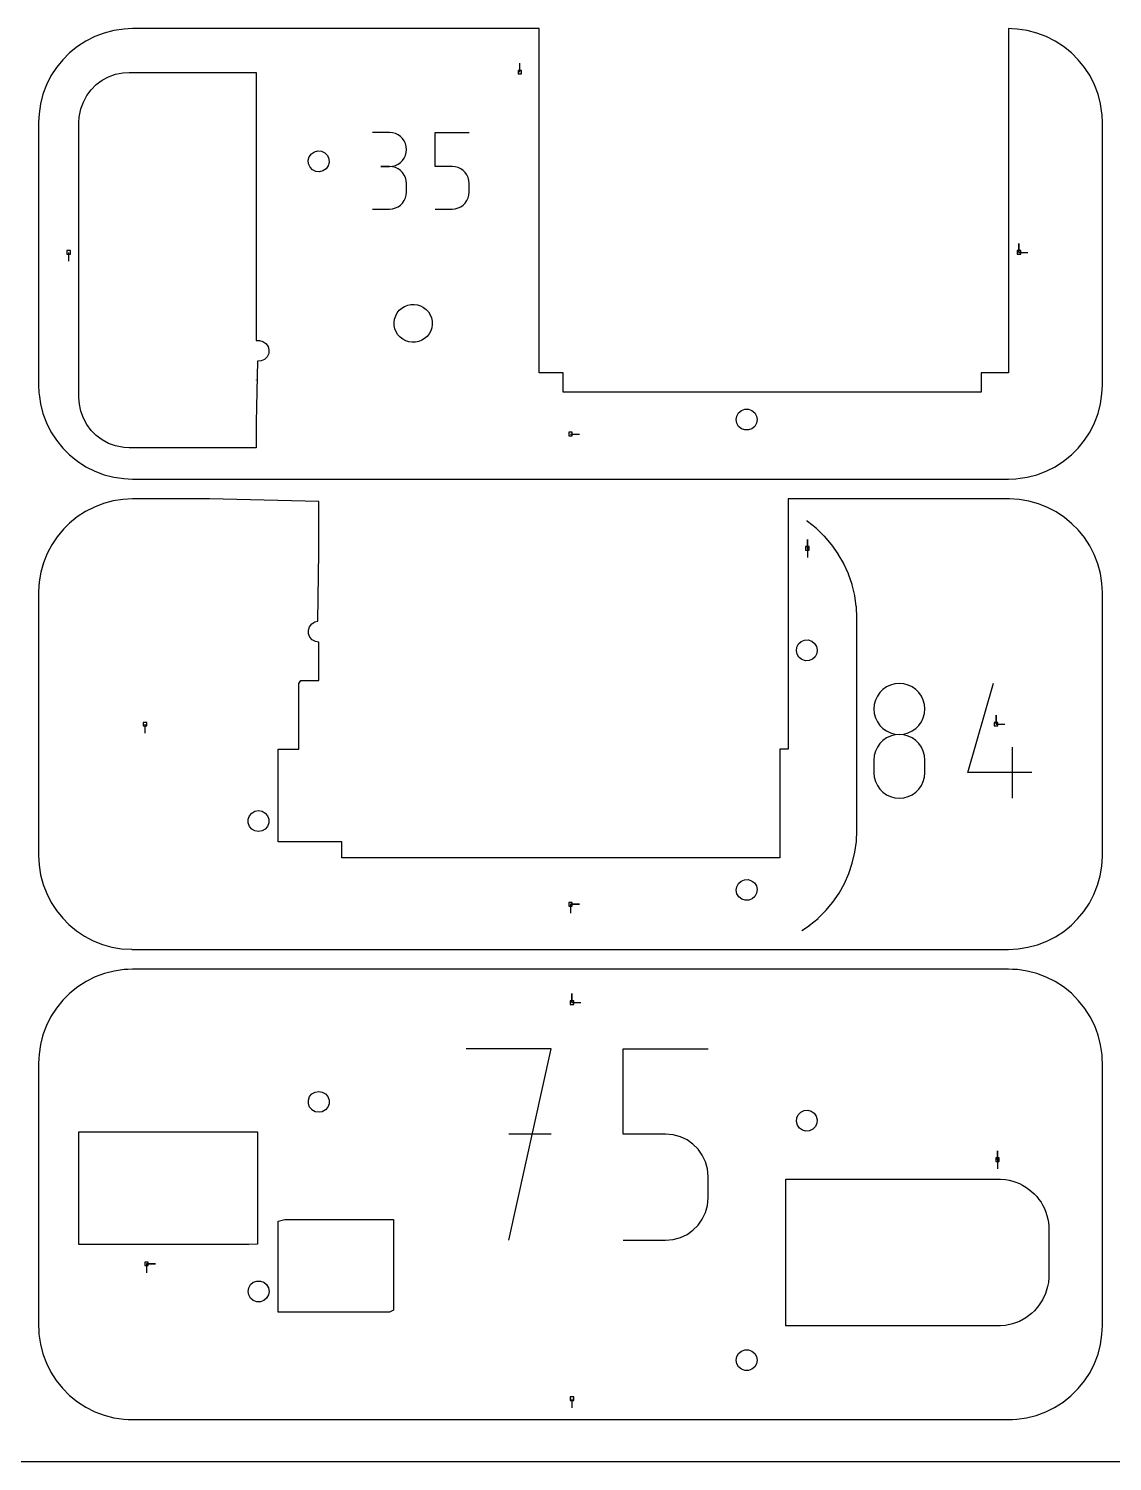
# Model space of a CAD drawing. Extents: x 0 to 570, y 0 to 470.
# Drawn here: x 178.3 to 351.4, y 0 to 229 of the extents above; entities that cross this region are included whole.
import ezdxf

# ---------------------------------------------------------------- set-up
doc = ezdxf.new("R2010")
doc.units = 0

msp = doc.modelspace()

# ---------------------------------------------------------------- linework, layer by layer
at = {"layer": 'annotation', "color": 1}
for p, q in [((256.746881, 222.055632), (256.746881, 223.484381)), ((235.91879, 212.406494), (233.200479, 212.406494)), ((236.407684, 212.362612), (235.91879, 212.406494)), ((236.867717, 212.23615), (236.407684, 212.362612)), ((237.291237, 212.034886), (236.867717, 212.23615)), ((237.670592, 211.766599), (237.291237, 212.034886)), ((237.998131, 211.439065), (237.670592, 211.766599)), ((238.266203, 211.060063), (237.998131, 211.439065)), ((238.467156, 210.63737), (238.266203, 211.060063)), ((243.227559, 206.96949), (243.227559, 212.420696)), ((243.227559, 212.420696), (248.66418, 212.420696)), ((238.266203, 208.31858), (238.467156, 208.742611)), ((238.593339, 210.178764), (238.467156, 210.63737)), ((238.467156, 208.742611), (238.593339, 209.202996)), ((238.6371, 209.692022), (238.593339, 210.178764)), ((238.593339, 209.202996), (238.6371, 209.692022)), ((238.6371, 209.692022), (238.6371, 209.692022)), ((235.91879, 206.969874), (234.557715, 206.969874)), ((234.557715, 206.969874), (235.91879, 206.969874)), ((235.91879, 206.969874), (236.407684, 207.013767)), ((236.407684, 206.925992), (235.91879, 206.969874)), ((235.91879, 206.969874), (235.91879, 206.969874)), ((236.407684, 207.013767), (236.867717, 207.140302)), ((236.867717, 206.79953), (236.407684, 206.925992)), ((236.867717, 207.140302), (237.291237, 207.341766)), ((237.291237, 206.598266), (236.867717, 206.79953)), ((237.291237, 207.341766), (237.670592, 207.610443)), ((237.670592, 206.329978), (237.291237, 206.598266)), ((237.670592, 207.610443), (237.998131, 207.93862)), ((237.998131, 206.002444), (237.670592, 206.329978)), ((237.998131, 207.93862), (238.266203, 208.31858)), ((245.945869, 206.96949), (243.227559, 206.96949)), ((246.433955, 206.92586), (245.945869, 206.96949)), ((246.893558, 206.80003), (246.433955, 206.92586)), ((247.316952, 206.599588), (246.893558, 206.80003)), ((247.696408, 206.332122), (247.316952, 206.599588)), ((248.0242, 206.00522), (247.696408, 206.332122)), ((238.266203, 205.623442), (237.998131, 206.002444)), ((238.467156, 205.200749), (238.266203, 205.623442)), ((238.593339, 204.742143), (238.467156, 205.200749)), ((238.6371, 204.255402), (238.593339, 204.742143)), ((238.6371, 202.894328), (238.6371, 204.255402)), ((238.6371, 204.255402), (238.6371, 204.255402)), ((248.2926, 205.62647), (248.0242, 206.00522)), ((248.493882, 205.203461), (248.2926, 205.62647)), ((248.620317, 204.743781), (248.493882, 205.203461)), ((248.66418, 204.255018), (248.620317, 204.743781)), ((248.66418, 202.900853), (248.66418, 204.255018)), ((248.66418, 204.255018), (248.66418, 204.255018)), ((238.266203, 201.525946), (238.467156, 201.948671)), ((238.467156, 201.948671), (238.593339, 202.407384)), ((238.593339, 202.407384), (238.6371, 202.894328)), ((248.29243, 201.52761), (248.493793, 201.951538)), ((248.493793, 201.951538), (248.620292, 202.411853)), ((248.620292, 202.411853), (248.66418, 202.900853)), ((233.200479, 200.179856), (235.91879, 200.179856)), ((235.91879, 200.179856), (236.407684, 200.223713)), ((235.91879, 200.179856), (235.91879, 200.179856)), ((236.407684, 200.223713), (236.867717, 200.350112)), ((236.867717, 200.350112), (237.291237, 200.551293)), ((237.291237, 200.551293), (237.670592, 200.819499)), ((237.670592, 200.819499), (237.998131, 201.146969)), ((237.998131, 201.146969), (238.266203, 201.525946)), ((243.227559, 200.179472), (245.945869, 200.179472)), ((245.945869, 200.179472), (246.433753, 200.223338)), ((245.945869, 200.179472), (245.945869, 200.179472)), ((246.433753, 200.223338), (246.893249, 200.349804)), ((246.893249, 200.349804), (247.316611, 200.551165)), ((247.316611, 200.551165), (247.696092, 200.819721)), ((247.696092, 200.819721), (248.023947, 201.14777)), ((248.023947, 201.14777), (248.29243, 201.52761)), ((336.509384, 193.255631), (336.509384, 194.684381)), ((336.509384, 193.255631), (336.509384, 194.684381)), ((336.509384, 194.684381), (336.509384, 193.255631)), ((184.630637, 193.255631), (184.630637, 191.826881)), ((336.509384, 193.255631), (337.938134, 193.255631)), ((214.627202, 182.213849), (214.627202, 182.174287)), ((214.627249, 172.860721), (214.62725, 172.821155)), ((264.842506, 164.217505), (266.271256, 164.217505)), ((302.695901, 150.268058), (302.605585, 150.326824)), ((302.705225, 150.261671), (302.695901, 150.268058)), ((302.707738, 150.259807), (302.705225, 150.261671)), ((302.728457, 150.243947), (302.707738, 150.259807)), ((304.104594, 149.150486), (302.728457, 150.243947)), ((304.113138, 149.143096), (304.104594, 149.150486)), ((304.11542, 149.141061), (304.113138, 149.143096)), ((304.134575, 149.123003), (304.11542, 149.141061)), ((305.401153, 147.904328), (304.134575, 149.123003)), ((302.70121, 145.92813), (302.70121, 147.356879)), ((302.70121, 145.92813), (302.70121, 147.356879)), ((302.70121, 147.356879), (302.70121, 145.92813)), ((305.408841, 147.896397), (305.401153, 147.904328)), ((305.411162, 147.89421), (305.408841, 147.896397)), ((305.42845, 147.874321), (305.411162, 147.89421)), ((306.574225, 146.54132), (305.42845, 147.874321)), ((302.70121, 145.92813), (302.70121, 144.49938)), ((306.581142, 146.53308), (306.574225, 146.54132)), ((306.583063, 146.530387), (306.581142, 146.53308)), ((306.59864, 146.508872), (306.583063, 146.530387)), ((307.613391, 145.073702), (306.59864, 146.508872)), ((307.619199, 145.064893), (307.613391, 145.073702)), ((307.620844, 145.062089), (307.619199, 145.064893)), ((307.634398, 145.038863), (307.620844, 145.062089)), ((308.508911, 143.514268), (307.634398, 145.038863)), ((308.513642, 143.505072), (308.508911, 143.514268)), ((308.515214, 143.502052), (308.513642, 143.505072)), ((308.52672, 143.477788), (308.515214, 143.502052)), ((309.252922, 141.877021), (308.52672, 143.477788)), ((309.257044, 141.867703), (309.252922, 141.877021)), ((309.258019, 141.864708), (309.257044, 141.867703)), ((309.267111, 141.838924), (309.258019, 141.864708)), ((309.839085, 140.176779), (309.267111, 141.838924)), ((309.841839, 140.167314), (309.839085, 140.176779)), ((309.842866, 140.164266), (309.841839, 140.167314)), ((309.849657, 140.137823), (309.842866, 140.164266)), ((310.261743, 138.429056), (309.849657, 140.137823)), ((310.263608, 138.419293), (310.261743, 138.429056)), ((310.264209, 138.416371), (310.263608, 138.419293)), ((310.268432, 138.388962), (310.264209, 138.416371)), ((310.517323, 136.649008), (310.268432, 138.388962)), ((310.518276, 136.639287), (310.517323, 136.649008)), ((310.51842, 136.636277), (310.518276, 136.639287)), ((310.520114, 136.608426), (310.51842, 136.636277)), ((310.603266, 134.852642), (310.520114, 136.608426)), ((310.603385, 134.84324), (310.603266, 134.852642)), ((310.603292, 100.84258), (310.60348, 134.811344)), ((310.60343, 134.842632), (310.603385, 134.84324)), ((310.60348, 134.811344), (310.60343, 134.842632)), ((315.3429, 123.78704), (314.773716, 123.384608)), ((315.97799, 124.088935), (315.3429, 123.78704)), ((316.667395, 124.278628), (315.97799, 124.088935)), ((317.399524, 124.344452), (316.667395, 124.278628)), ((318.131653, 124.278628), (317.399524, 124.344452)), ((317.399524, 124.344452), (317.399524, 124.344452)), ((318.821058, 124.088935), (318.131653, 124.278628)), ((319.456148, 123.78704), (318.821058, 124.088935)), ((320.025332, 123.384608), (319.456148, 123.78704)), ((328.362678, 110.087141), (332.434386, 124.366906)), ((313.577506, 121.690764), (313.387852, 121.002856)), ((313.879428, 122.324804), (313.577506, 121.690764)), ((314.282028, 122.893308), (313.879428, 122.324804)), ((314.773716, 123.384608), (314.282028, 122.893308)), ((320.51702, 122.893308), (320.025332, 123.384608)), ((320.91962, 122.324804), (320.51702, 122.893308)), ((321.221543, 121.690764), (320.91962, 122.324804)), ((321.411196, 121.002856), (321.221543, 121.690764)), ((313.387852, 121.002856), (313.322059, 120.272744)), ((313.322059, 120.272744), (313.322059, 120.272744)), ((313.322059, 120.272744), (313.38789, 119.539204)), ((313.38789, 119.539204), (313.577638, 118.848626)), ((321.22141, 118.848626), (321.411158, 119.539204)), ((321.411158, 119.539204), (321.476989, 120.272744)), ((321.476989, 120.272744), (321.411196, 121.002856)), ((321.476989, 120.272744), (321.476989, 120.272744)), ((332.842508, 117.842503), (332.842508, 119.271253)), ((332.842508, 117.842503), (332.842508, 119.271253)), ((332.842508, 119.271253), (332.842508, 117.842503)), ((196.842504, 117.842503), (196.842504, 116.413753)), ((313.577638, 118.848626), (313.879684, 118.21258)), ((313.879684, 118.21258), (314.282407, 117.642639)), ((314.282407, 117.642639), (314.77419, 117.150375)), ((314.77419, 117.150375), (315.343412, 116.747359)), ((319.455636, 116.747359), (320.024858, 117.150375)), ((320.024858, 117.150375), (320.516641, 117.642639)), ((320.516641, 117.642639), (320.919364, 118.21258)), ((320.919364, 118.21258), (321.22141, 118.848626)), ((332.842508, 117.842503), (334.271257, 117.842503)), ((314.282028, 114.7366), (313.879428, 114.166803)), ((314.773716, 115.228768), (314.282028, 114.7366)), ((315.3429, 115.631725), (314.773716, 115.228768)), ((315.97799, 115.933891), (315.3429, 115.631725)), ((315.343412, 116.747359), (315.978455, 116.445164)), ((316.667395, 116.123683), (315.97799, 115.933891)), ((315.978455, 116.445164), (316.667699, 116.25536)), ((317.399524, 116.189521), (316.667395, 116.123683)), ((316.667699, 116.25536), (317.399524, 116.189521)), ((317.399524, 116.189521), (318.13135, 116.25536)), ((318.131653, 116.123721), (317.399524, 116.189521)), ((317.399524, 116.189521), (317.399524, 116.189521)), ((317.399524, 116.189521), (317.399524, 116.189521)), ((318.13135, 116.25536), (318.820593, 116.445164)), ((318.821058, 115.934024), (318.131653, 116.123721)), ((318.820593, 116.445164), (319.455636, 116.747359)), ((319.456148, 115.631981), (318.821058, 115.934024)), ((320.025332, 115.229147), (319.456148, 115.631981)), ((320.51702, 114.737074), (320.025332, 115.229147)), ((320.91962, 114.167314), (320.51702, 114.737074)), ((313.387852, 112.840646), (313.322059, 112.10745)), ((313.577506, 113.530958), (313.387852, 112.840646)), ((313.879428, 114.166803), (313.577506, 113.530958)), ((321.221543, 113.531422), (320.91962, 114.167314)), ((321.411196, 112.840949), (321.221543, 113.531422)), ((321.476989, 112.10745), (321.411196, 112.840949)), ((335.501985, 106.005069), (335.501985, 114.16)), ((313.322059, 112.10745), (313.322059, 110.076202)), ((313.322059, 110.076202), (313.322059, 110.076202)), ((313.322059, 110.076202), (313.38789, 109.343057)), ((321.411158, 109.343057), (321.476989, 110.076202)), ((321.476989, 110.076202), (321.476989, 112.10745)), ((321.476989, 112.10745), (321.476989, 112.10745)), ((338.558069, 110.087141), (328.362678, 110.087141)), ((313.38789, 109.343057), (313.577638, 108.653537)), ((313.577638, 108.653537), (313.879684, 108.019024)), ((313.879684, 108.019024), (314.282407, 107.450899)), ((320.516641, 107.450899), (320.919364, 108.019024)), ((320.919364, 108.019024), (321.22141, 108.653537)), ((321.22141, 108.653537), (321.411158, 109.343057)), ((314.282407, 107.450899), (314.77419, 106.960546)), ((314.77419, 106.960546), (315.343412, 106.559347)), ((315.343412, 106.559347), (315.978455, 106.258683)), ((315.978455, 106.258683), (316.667699, 106.069938)), ((316.667699, 106.069938), (317.399524, 106.004494)), ((317.399524, 106.004494), (318.13135, 106.069938)), ((317.399524, 106.004494), (317.399524, 106.004494)), ((318.13135, 106.069938), (318.820593, 106.258683)), ((318.820593, 106.258683), (319.455636, 106.559347)), ((319.455636, 106.559347), (320.024858, 106.960546)), ((320.024858, 106.960546), (320.516641, 107.450899)), ((310.522553, 99.095072), (310.603358, 100.840524)), ((310.603516, 100.841778), (310.603292, 100.84258)), ((310.603358, 100.840524), (310.603516, 100.841778)), ((310.280594, 97.356504), (310.522027, 99.087235)), ((310.522027, 99.087235), (310.522553, 99.095072)), ((309.879303, 95.647834), (310.279491, 97.348821)), ((310.279491, 97.348821), (310.280594, 97.356504)), ((308.613548, 92.377808), (309.31926, 93.976387)), ((309.31926, 93.976387), (309.321999, 93.98355)), ((309.321999, 93.98355), (309.877267, 95.640493)), ((309.877267, 95.640493), (309.879303, 95.647834)), ((307.759726, 90.844154), (308.610111, 92.370813)), ((308.610111, 92.370813), (308.613548, 92.377808)), ((305.647256, 88.045253), (306.763426, 89.389639)), ((306.763426, 89.389639), (306.768067, 89.39589)), ((306.768067, 89.39589), (307.755614, 90.837646)), ((307.755614, 90.837646), (307.759726, 90.844154)), ((264.842506, 89.042502), (266.271256, 89.042502)), ((264.842506, 89.042502), (266.271256, 89.042502)), ((266.271256, 89.042502), (264.842506, 89.042502)), ((264.842506, 89.042502), (264.842506, 87.613753)), ((304.406286, 86.804014), (305.642011, 88.0395)), ((305.642011, 88.0395), (305.647256, 88.045253)), ((301.830788, 84.842502), (303.05003, 85.677603)), ((303.05003, 85.677603), (303.056196, 85.682387)), ((303.056196, 85.682387), (304.400719, 86.798842)), ((304.400719, 86.798842), (304.406286, 86.804014)), ((265.080631, 73.334377), (265.080631, 74.763127)), ((265.080631, 73.334377), (265.080631, 74.763127)), ((265.080631, 74.763127), (265.080631, 73.334377)), ((265.080631, 73.334377), (266.509381, 73.334377)), ((261.764786, 65.938579), (248.155962, 65.938579)), ((254.961334, 35.335518), (261.764786, 65.938579)), ((273.241893, 52.310563), (273.241893, 65.938579)), ((273.241893, 65.938579), (286.833445, 65.938579)), ((261.764786, 52.310563), (254.961334, 52.310563)), ((280.037669, 52.310563), (273.241893, 52.310563)), ((281.257884, 52.201489), (280.037669, 52.310563)), ((282.406892, 51.886914), (281.257884, 52.201489)), ((283.465375, 51.385808), (282.406892, 51.886914)), ((284.414016, 50.717143), (283.465375, 51.385808)), ((285.233495, 49.899887), (284.414016, 50.717143)), ((285.904496, 48.953013), (285.233495, 49.899887)), ((286.4077, 47.895491), (285.904496, 48.953013)), ((333.080633, 48.206439), (333.080632, 46.777689)), ((333.080633, 48.206439), (333.080633, 49.635189)), ((333.080633, 48.206439), (333.080633, 49.635189)), ((333.080633, 49.635189), (333.080633, 48.206439)), ((286.723789, 46.746291), (286.4077, 47.895491)), ((286.833445, 45.524383), (286.723789, 46.746291)), ((286.833445, 42.13897), (286.833445, 45.524383)), ((286.833445, 45.524383), (286.833445, 45.524383)), ((286.723726, 40.91647), (286.833445, 42.13897)), ((285.90407, 38.705862), (286.407479, 39.765683)), ((286.407479, 39.765683), (286.723726, 40.91647)), ((283.464522, 36.264751), (284.413226, 36.936141)), ((284.413226, 36.936141), (285.232863, 37.756263)), ((285.232863, 37.756263), (285.90407, 38.705862)), ((273.241893, 35.335518), (280.037669, 35.335518)), ((280.037669, 35.335518), (281.257378, 35.445184)), ((280.037669, 35.335518), (280.037669, 35.335518)), ((281.257378, 35.445184), (282.406118, 35.761347)), ((282.406118, 35.761347), (283.464522, 36.264751)), ((197.080629, 31.571876), (198.509379, 31.571876)), ((197.080629, 31.571876), (198.509379, 31.571876)), ((198.509379, 31.571876), (197.080629, 31.571876)), ((197.080629, 31.571876), (197.080629, 30.143126)), ((265.080631, 10.000626), (265.080631, 8.571876))]:
    msp.add_line(p, q, dxfattribs=at)
at = {"layer": 'boundary', "color": 5}
for p, q in [((194.842509, 229.017507), (194.141304, 228.994585)), ((216.839477, 229.017507), (194.842509, 229.017507)), ((259.842507, 229.017507), (216.839477, 229.017507)), ((259.842507, 187.291025), (259.842507, 229.017507)), ((335.383328, 228.992291), (334.842509, 229.017507)), ((334.842509, 229.017507), (334.842509, 215.743988)), ((187.400225, 227.041037), (186.058065, 226.176189)), ((188.826706, 227.758324), (187.400225, 227.041037)), ((190.32134, 228.319923), (188.826706, 227.758324)), ((191.867206, 228.719466), (190.32134, 228.319923)), ((193.518497, 228.958128), (191.867206, 228.719466)), ((194.141304, 228.994585), (193.518497, 228.958128)), ((336.238227, 228.952431), (335.383328, 228.992291)), ((337.817806, 228.719466), (336.238227, 228.952431)), ((339.363678, 228.319923), (337.817806, 228.719466)), ((340.858312, 227.758324), (339.363678, 228.319923)), ((342.284787, 227.041038), (340.858312, 227.758324)), ((343.626954, 226.176189), (342.284787, 227.041038)), ((184.805549, 225.164678), (183.695333, 224.054468)), ((186.058065, 226.176189), (184.805549, 225.164678)), ((344.879469, 225.164677), (343.626954, 226.176189)), ((345.989685, 224.054468), (344.879469, 225.164677)), ((182.683822, 222.801943), (181.818976, 221.459792)), ((183.695333, 224.054468), (182.683822, 222.801943)), ((347.001196, 222.801943), (345.989685, 224.054468)), ((347.866036, 221.459792), (347.001196, 222.801943)), ((181.101687, 220.033311), (180.540094, 218.538674)), ((181.818976, 221.459792), (181.101687, 220.033311)), ((348.583337, 220.033311), (347.866036, 221.459792)), ((349.144924, 218.538674), (348.583337, 220.033311)), ((180.540094, 218.538674), (180.140548, 216.992803)), ((349.54447, 216.992803), (349.144924, 218.538674)), ((179.90758, 215.413227), (179.842504, 214.017506)), ((180.140548, 216.992803), (179.90758, 215.413227)), ((334.842509, 215.743988), (334.842509, 174.017506)), ((349.711946, 215.857249), (349.54447, 216.992803)), ((349.789128, 215.162382), (349.711946, 215.857249)), ((179.842504, 214.017506), (179.842504, 196.846918)), ((349.842508, 214.017506), (349.789128, 215.162382)), ((349.842508, 189.243287), (349.842508, 214.017506)), ((179.842504, 196.846918), (179.842504, 172.017507)), ((349.842508, 172.017506), (349.842508, 189.243287)), ((259.842507, 174.017506), (259.842507, 187.291025)), ((179.842504, 172.017507), (179.895713, 170.876298)), ((262.967205, 174.017505), (259.842507, 174.017506)), ((263.654086, 174.017506), (262.967205, 174.017505)), ((263.654086, 171.48927), (263.654086, 174.017506)), ((331.254345, 174.017506), (330.465584, 174.017505)), ((330.465584, 174.017505), (330.465584, 171.489269)), ((334.842509, 174.017506), (331.254345, 174.017506)), ((349.777432, 170.621784), (349.842508, 172.017506)), ((179.895713, 170.876298), (179.970619, 170.194369)), ((179.970619, 170.194369), (180.140548, 169.042208)), ((263.654086, 170.933505), (263.654086, 171.48927)), ((274.001058, 170.933505), (263.654086, 170.933505)), ((330.465584, 170.933505), (274.001058, 170.933505)), ((330.465584, 171.489269), (330.465584, 170.933505)), ((349.54447, 169.042208), (349.777432, 170.621784)), ((180.140548, 169.042208), (180.540094, 167.496341)), ((180.540094, 167.496341), (181.101687, 166.001698)), ((348.583337, 166.001698), (349.144925, 167.496341)), ((349.144925, 167.496341), (349.54447, 169.042208)), ((181.101687, 166.001698), (181.818976, 164.575222)), ((347.866036, 164.575222), (348.583337, 166.001698)), ((181.818976, 164.575222), (182.683822, 163.233065)), ((182.683822, 163.233065), (183.695333, 161.980547)), ((345.989685, 161.980546), (347.001196, 163.233065)), ((347.001196, 163.233065), (347.866036, 164.575222)), ((183.695333, 161.980547), (184.805549, 160.870331)), ((184.805549, 160.870331), (186.058065, 159.858822)), ((343.626954, 159.858822), (344.879469, 160.870331)), ((344.879469, 160.870331), (345.989685, 161.980546)), ((186.058065, 159.858822), (187.400225, 158.993974)), ((187.400225, 158.993974), (188.826706, 158.276688)), ((188.826706, 158.276688), (190.32134, 157.715091)), ((339.363678, 157.715091), (340.858312, 158.276688)), ((340.858312, 158.276688), (342.284787, 158.993974)), ((342.284787, 158.993974), (343.626954, 159.858822)), ((190.32134, 157.715091), (191.867206, 157.315545)), ((191.867206, 157.315545), (192.29462, 157.252508)), ((192.29462, 157.252508), (193.446779, 157.08258)), ((193.446779, 157.08258), (194.842509, 157.017505)), ((194.842509, 157.017505), (209.151332, 157.017505)), ((209.151332, 157.017505), (234.527788, 157.017505)), ((234.527788, 157.017505), (317.108521, 157.017505)), ((317.108521, 157.017505), (334.842509, 157.017505)), ((334.842509, 157.017505), (335.987382, 157.070885)), ((335.987382, 157.070885), (336.682249, 157.148068)), ((336.682249, 157.148068), (337.817806, 157.315546)), ((337.817806, 157.315546), (339.363678, 157.715091)), ((191.740696, 153.518217), (190.220676, 153.112652)), ((193.294835, 153.762344), (191.740696, 153.518217)), ((194.842509, 153.842504), (193.294835, 153.762344)), ((207.178638, 153.842504), (194.842509, 153.842504)), ((224.605587, 153.411575), (207.178638, 153.842504)), ((322.285686, 153.842504), (299.605585, 153.842505)), ((299.605585, 153.842505), (299.605585, 152.704969)), ((334.971348, 153.836497), (322.285686, 153.842504)), ((336.540346, 153.740406), (334.971348, 153.836497)), ((338.090643, 153.480581), (336.540346, 153.740406)), ((339.605203, 153.059884), (338.090643, 153.480581)), ((187.349297, 151.836783), (186.029531, 150.980513)), ((188.751482, 152.550112), (187.349297, 151.836783)), ((190.220676, 153.112652), (188.751482, 152.550112)), ((224.605588, 145.318279), (224.605587, 153.411575)), ((299.605585, 152.704969), (299.605585, 138.886042)), ((341.067369, 152.482946), (339.605203, 153.059884)), ((342.461079, 151.756108), (341.067369, 152.482946)), ((343.771927, 150.886546), (342.461079, 151.756108)), ((183.825947, 149.010078), (182.823497, 147.802835)), ((184.805549, 149.989675), (183.825947, 149.010078)), ((186.029531, 150.980513), (184.805549, 149.989675)), ((344.981954, 149.887191), (343.771927, 150.886546)), ((345.989685, 148.879466), (344.981954, 149.887191)), ((346.979924, 147.656299), (345.989685, 148.879466)), ((182.823497, 147.802835), (181.949972, 146.493615)), ((347.835946, 146.337177), (346.979924, 147.656299)), ((181.219283, 145.101348), (180.638427, 143.640178)), ((181.949972, 146.493615), (181.219283, 145.101348)), ((224.48739, 134.3056), (224.605588, 145.318279)), ((348.549163, 144.935687), (347.835946, 146.337177)), ((349.111729, 143.467229), (348.549163, 144.935687)), ((180.2138, 142.126179), (179.950072, 140.576004)), ((180.638427, 143.640178), (180.2138, 142.126179)), ((349.51747, 141.947945), (349.111729, 143.467229)), ((179.950072, 140.576004), (179.85016, 139.006706)), ((349.76192, 140.394535), (349.51747, 141.947945)), ((349.841006, 138.874714), (349.76192, 140.394535)), ((179.85016, 139.006706), (179.842504, 97.46015)), ((299.605585, 138.886042), (299.605585, 122.40051)), ((349.836501, 96.713664), (349.842508, 138.357873)), ((349.842508, 138.357873), (349.841006, 138.874714)), ((222.94957, 132.863124), (223.126377, 133.416595)), ((222.972727, 132.282559), (222.94957, 132.863124)), ((223.126377, 133.416595), (223.481817, 133.876217)), ((223.481817, 133.876217), (223.973019, 134.186554)), ((223.973019, 134.186554), (224.48739, 134.3056)), ((223.193055, 131.744928), (222.972727, 132.282559)), ((223.583972, 131.315076), (223.193055, 131.744928)), ((224.098332, 131.044848), (223.583972, 131.315076)), ((224.605588, 130.961007), (224.098332, 131.044848)), ((224.605588, 128.66007), (224.605588, 130.961007)), ((224.605588, 128.024212), (224.605588, 128.66007)), ((224.605588, 124.843277), (224.605588, 128.024212)), ((221.4382, 124.341074), (221.767408, 124.843277)), ((221.4382, 113.842504), (221.4382, 124.341074)), ((221.767408, 124.843277), (224.605588, 124.843277)), ((299.605585, 122.40051), (299.605585, 113.842504)), ((218.131104, 110.550645), (218.131104, 113.842504)), ((218.131104, 113.842504), (221.4382, 113.842504)), ((299.605585, 113.842504), (298.298325, 113.842504)), ((298.298325, 113.842504), (298.298325, 106.271373)), ((218.131104, 108.854403), (218.131104, 110.550645)), ((218.131104, 99.017957), (218.131104, 108.854403)), ((298.298325, 106.271373), (298.298325, 104.53693)), ((298.298325, 104.53693), (298.298325, 96.446159)), ((224.107224, 99.017957), (218.131104, 99.017957)), ((228.298325, 99.017957), (224.107224, 99.017957)), ((228.298325, 97.506298), (228.298325, 99.017957)), ((179.842504, 97.46015), (179.842504, 96.842504)), ((179.842504, 96.842504), (179.922664, 95.294836)), ((228.298325, 96.446159), (228.298325, 97.506298)), ((234.824865, 96.446159), (228.298325, 96.446159)), ((275.969676, 96.446159), (234.824865, 96.446159)), ((285.806643, 96.446159), (275.969676, 96.446159)), ((292.014796, 96.446159), (285.806643, 96.446159)), ((298.298325, 96.446159), (292.014796, 96.446159)), ((349.740415, 95.144662), (349.836501, 96.713664)), ((179.922664, 95.294836), (180.166795, 93.740696)), ((349.480587, 93.594363), (349.740415, 95.144662)), ((180.166795, 93.740696), (180.572357, 92.220669)), ((180.572357, 92.220669), (181.134896, 90.751479)), ((348.482949, 90.617641), (349.059889, 92.079807)), ((349.059889, 92.079807), (349.480587, 93.594363)), ((181.134896, 90.751479), (181.848226, 89.349292)), ((181.848226, 89.349292), (182.704495, 88.029529)), ((347.756112, 89.223934), (348.482949, 90.617641)), ((182.704495, 88.029529), (183.695333, 86.805544)), ((345.8872, 86.70306), (346.88655, 87.913089)), ((346.88655, 87.913089), (347.756112, 89.223934)), ((183.695333, 86.805544), (184.674936, 85.825942)), ((184.674936, 85.825942), (185.882176, 84.823492)), ((185.882176, 84.823492), (187.191396, 83.949968)), ((343.656306, 84.705084), (344.879469, 85.695328)), ((344.879469, 85.695328), (345.8872, 86.70306)), ((187.191396, 83.949968), (188.583661, 83.219281)), ((188.583661, 83.219281), (190.044837, 82.638422)), ((190.044837, 82.638422), (191.55883, 82.213795)), ((337.947943, 82.167543), (339.467233, 82.573278)), ((339.467233, 82.573278), (340.93569, 83.135848)), ((340.93569, 83.135848), (342.337183, 83.849061)), ((342.337183, 83.849061), (343.656306, 84.705084)), ((191.55883, 82.213795), (193.109003, 81.95007)), ((193.109003, 81.95007), (194.678306, 81.850158)), ((194.678306, 81.850158), (194.787775, 81.845054)), ((194.787775, 81.845054), (229.327802, 81.842503)), ((229.327802, 81.842503), (290.486887, 81.842502)), ((290.486887, 81.842502), (292.102322, 81.842502)), ((292.102322, 81.842502), (334.842509, 81.842502)), ((334.842509, 81.842502), (336.394534, 81.923096)), ((336.394534, 81.923096), (337.947943, 82.167543)), ((190.370839, 77.98297), (188.875431, 77.426849)), ((191.916878, 78.37708), (190.370839, 77.98297)), ((193.49604, 78.604723), (191.916878, 78.37708)), ((194.076791, 78.642471), (193.49604, 78.604723)), ((194.842509, 78.667502), (194.076791, 78.642471)), ((203.284968, 78.667502), (194.842509, 78.667502)), ((262.078049, 78.667502), (203.284968, 78.667502)), ((283.352206, 78.667502), (262.078049, 78.667502)), ((306.200774, 78.667502), (283.352206, 78.667502)), ((334.842509, 78.667502), (306.200774, 78.667502)), ((335.499956, 78.636848), (334.842509, 78.667502)), ((336.248199, 78.601436), (335.499956, 78.636848)), ((337.826108, 78.367739), (336.248199, 78.601436)), ((339.370285, 77.967801), (337.826108, 78.367739)), ((340.863248, 77.406139), (339.370285, 77.967801)), ((186.103398, 75.855539), (184.848614, 74.849546)), ((187.447562, 76.715021), (186.103398, 75.855539)), ((188.875431, 77.426849), (187.447562, 76.715021)), ((342.28813, 76.689113), (340.863248, 77.406139)), ((343.628826, 75.824828), (342.28813, 76.689113)), ((344.879469, 74.814673), (343.628826, 75.824828)), ((183.695333, 73.704463), (182.684649, 72.45308)), ((184.848614, 74.849546), (183.695333, 73.704463)), ((346.046902, 73.633805), (344.879469, 74.814673)), ((347.049358, 72.37756), (346.046902, 73.633805)), ((181.820146, 71.111825), (181.103016, 69.686315)), ((182.684649, 72.45308), (181.820146, 71.111825)), ((347.905393, 71.03212), (347.049358, 72.37756)), ((348.613739, 69.603361), (347.905393, 71.03212)), ((181.103016, 69.686315), (180.541384, 68.192696)), ((349.166339, 68.107454), (348.613739, 69.603361)), ((180.141598, 66.647859), (179.908183, 65.069301)), ((180.541384, 68.192696), (180.141598, 66.647859)), ((349.556971, 66.561301), (349.166339, 68.107454)), ((349.7812, 64.982399), (349.556971, 66.561301)), ((179.873894, 64.340732), (179.842504, 63.667502)), ((179.908183, 65.069301), (179.873894, 64.340732)), ((349.811854, 64.32495), (349.7812, 64.982399)), ((349.842508, 63.667502), (349.811854, 64.32495)), ((179.842504, 63.667502), (179.842504, 26.732207)), ((349.842508, 58.721518), (349.842508, 63.667502)), ((349.842508, 21.667502), (349.842508, 58.721518)), ((179.842504, 26.732207), (179.842504, 21.667502)), ((179.842504, 21.667502), (179.873894, 20.994271)), ((179.873894, 20.994271), (179.905283, 20.32104)), ((349.776442, 20.261807), (349.811854, 21.010053)), ((349.811854, 21.010053), (349.842508, 21.667502)), ((179.905283, 20.32104), (180.132929, 18.741875)), ((180.132929, 18.741875), (180.527042, 17.195835)), ((349.142807, 17.139729), (349.542747, 18.683901)), ((349.542747, 18.683901), (349.776442, 20.261807)), ((180.527042, 17.195835), (181.083157, 15.700418)), ((348.581157, 15.646757), (349.142807, 17.139729)), ((181.083157, 15.700418), (181.794989, 14.272555)), ((181.794989, 14.272555), (182.654468, 12.928394)), ((346.999839, 12.881188), (347.864116, 14.221875)), ((347.864116, 14.221875), (348.581157, 15.646757)), ((182.654468, 12.928394), (183.66046, 11.673607)), ((183.66046, 11.673607), (184.805549, 10.520326)), ((344.808811, 10.463109), (345.989685, 11.630542)), ((345.989685, 11.630542), (346.999839, 12.881188)), ((184.805549, 10.520326), (186.056923, 9.509645)), ((186.056923, 9.509645), (187.398188, 8.645139)), ((342.20712, 8.604612), (343.552574, 9.460656)), ((343.552574, 9.460656), (344.808811, 10.463109)), ((187.398188, 8.645139), (188.823697, 7.928011)), ((188.823697, 7.928011), (190.317313, 7.366377)), ((190.317313, 7.366377), (191.862146, 6.966591)), ((191.862146, 6.966591), (193.440701, 6.73318)), ((336.157404, 6.728808), (337.736308, 6.953041)), ((337.736308, 6.953041), (339.282462, 7.343672)), ((339.282462, 7.343672), (340.778367, 7.89628)), ((340.778367, 7.89628), (342.20712, 8.604612)), ((193.440701, 6.73318), (194.169275, 6.69889)), ((194.169275, 6.69889), (194.393686, 6.688426)), ((194.393686, 6.688426), (225.62192, 6.6675)), ((225.62192, 6.6675), (280.208685, 6.6675)), ((280.208685, 6.6675), (296.695298, 6.6675)), ((296.695298, 6.6675), (334.842509, 6.6675)), ((334.842509, 6.6675), (335.499956, 6.698154)), ((335.499956, 6.698154), (336.157404, 6.728808))]:
    msp.add_line(p, q, dxfattribs=at)
at = {"layer": 'frame', "color": 5}
msp.add_line((0, 0), (570, 0), dxfattribs=at)
at = {"layer": 'hole', "color": 5}
for p, q in [((257.032631, 222.341382), (256.461131, 222.341382)), ((256.461131, 222.341382), (256.461131, 221.769882)), ((257.032631, 221.769882), (257.032631, 222.341382)), ((188.242821, 219.246346), (189.068667, 220.072192)), ((189.068667, 220.072192), (190.005959, 220.768997)), ((190.005959, 220.768997), (191.034717, 221.321904)), ((191.034717, 221.321904), (192.133015, 221.719127)), ((192.133015, 221.719127), (193.277446, 221.952204)), ((193.277446, 221.952204), (194.297502, 222.017507)), ((194.297502, 222.017507), (208.612504, 222.017507)), ((208.612504, 222.017507), (214.627169, 222.017507)), ((214.627169, 222.017507), (214.627169, 191.835577)), ((256.461131, 221.769882), (257.032631, 221.769882)), ((186.993109, 217.280296), (187.546013, 218.309055)), ((187.546013, 218.309055), (188.242821, 219.246346)), ((186.35038, 214.843516), (186.595883, 216.181998)), ((186.595883, 216.181998), (186.993109, 217.280296)), ((186.297512, 214.017506), (186.35038, 214.843516)), ((186.297512, 209.563798), (186.297512, 214.017506)), ((186.297512, 202.275913), (186.297512, 209.563798)), ((222.94487, 207.984409), (223.103588, 208.542728)), ((223.103588, 208.542728), (223.443688, 209.013091)), ((223.443688, 209.013091), (223.924149, 209.338768)), ((223.924149, 209.338768), (224.487025, 209.480476)), ((224.487025, 209.480476), (225.064422, 209.421123)), ((225.064422, 209.421123), (225.586698, 209.167867)), ((225.586698, 209.167867), (225.990857, 208.751257)), ((225.990857, 208.751257), (226.228156, 208.22154)), ((222.986683, 207.405477), (222.94487, 207.984409)), ((223.223983, 206.87576), (222.986683, 207.405477)), ((223.628142, 206.45915), (223.223983, 206.87576)), ((224.150417, 206.205894), (223.628142, 206.45915)), ((224.727814, 206.146542), (224.150417, 206.205894)), ((225.29069, 206.288249), (224.727814, 206.146542)), ((225.771153, 206.613925), (225.29069, 206.288249)), ((226.111253, 207.084289), (225.771153, 206.613925)), ((226.269968, 207.642608), (226.111253, 207.084289)), ((226.228156, 208.22154), (226.269968, 207.642608)), ((186.297512, 176.090743), (186.297512, 202.275913)), ((184.916387, 193.541381), (184.344887, 193.541381)), ((184.344887, 193.541381), (184.344887, 192.969881)), ((184.344887, 192.969881), (184.916387, 192.969881)), ((184.916387, 192.969881), (184.916387, 193.541381)), ((336.795134, 193.541381), (336.223634, 193.541381)), ((336.223634, 193.541381), (336.223634, 192.969881)), ((336.223634, 192.969881), (336.795134, 192.969881)), ((336.795134, 192.969881), (336.795134, 193.541381)), ((214.627169, 191.835577), (214.627169, 179.15418)), ((236.907456, 183.107109), (237.157532, 183.574289)), ((237.157532, 183.574289), (237.484932, 183.990946)), ((237.484932, 183.990946), (237.87971, 184.344421)), ((237.87971, 184.344421), (238.329869, 184.623973)), ((238.329869, 184.623973), (238.821737, 184.821108)), ((238.821737, 184.821108), (239.340361, 184.929838)), ((239.340361, 184.929838), (239.869988, 184.946857)), ((239.869988, 184.946857), (240.394525, 184.871648)), ((240.394525, 184.871648), (240.898032, 184.706498)), ((240.898032, 184.706498), (241.365213, 184.456423)), ((241.365213, 184.456423), (241.78187, 184.129023)), ((241.78187, 184.129023), (242.135344, 183.734245)), ((242.135344, 183.734245), (242.414896, 183.284084)), ((242.414896, 183.284084), (242.612032, 182.792218)), ((236.667097, 182.079066), (236.742306, 182.603601)), ((236.684117, 181.549438), (236.667097, 182.079066)), ((236.792845, 181.030813), (236.684117, 181.549438)), ((236.742306, 182.603601), (236.907456, 183.107109)), ((236.989982, 180.538947), (236.792845, 181.030813)), ((242.662571, 181.21943), (242.497422, 180.715923)), ((242.612032, 182.792218), (242.72076, 182.273593)), ((242.73778, 181.743966), (242.662571, 181.21943)), ((242.72076, 182.273593), (242.73778, 181.743966)), ((214.627169, 179.15418), (215.140348, 179.18229)), ((215.140348, 179.18229), (215.700974, 179.032182)), ((215.700974, 179.032182), (216.176446, 178.699383)), ((216.176446, 178.699383), (216.509422, 178.224029)), ((237.269534, 180.088786), (236.989982, 180.538947)), ((237.623009, 179.694008), (237.269534, 180.088786)), ((238.039665, 179.366607), (237.623009, 179.694008)), ((238.506846, 179.116533), (238.039665, 179.366607)), ((239.010354, 178.951384), (238.506846, 179.116533)), ((239.534888, 178.876175), (239.010354, 178.951384)), ((240.064516, 178.893194), (239.534888, 178.876175)), ((240.583142, 179.001923), (240.064516, 178.893194)), ((241.075008, 179.199058), (240.583142, 179.001923)), ((241.525169, 179.47861), (241.075008, 179.199058)), ((241.919947, 179.832085), (241.525169, 179.47861)), ((242.247346, 180.248742), (241.919947, 179.832085)), ((242.497422, 180.715923), (242.247346, 180.248742)), ((216.364081, 176.559244), (215.953772, 176.148783)), ((216.609261, 177.085287), (216.364081, 176.559244)), ((216.509422, 178.224029), (216.659737, 177.66346)), ((216.659737, 177.66346), (216.609261, 177.085287)), ((186.297512, 170.017504), (186.297512, 176.090743)), ((214.849666, 175.852721), (214.627169, 166.119062)), ((215.427824, 175.903412), (214.849666, 175.852721)), ((215.953772, 176.148783), (215.427824, 175.903412)), ((186.3628, 168.997446), (186.297512, 170.017504)), ((186.540162, 168.126603), (186.3628, 168.997446)), ((186.595883, 167.853015), (186.540162, 168.126603)), ((186.993109, 166.754713), (186.595883, 167.853015)), ((291.418673, 167.091245), (291.70997, 167.595783)), ((291.70997, 167.595783), (292.156258, 167.970264)), ((292.156258, 167.970264), (292.703714, 168.169522)), ((292.703714, 168.169522), (293.286306, 168.169522)), ((293.286306, 168.169522), (293.83376, 167.970264)), ((293.83376, 167.970264), (294.280047, 167.595783)), ((294.280047, 167.595783), (294.571345, 167.091245)), ((187.546013, 165.725957), (186.993109, 166.754713)), ((188.242821, 164.788666), (187.546013, 165.725957)), ((214.627169, 166.119062), (214.627169, 162.017505)), ((291.317507, 166.517506), (291.418673, 167.091245)), ((291.418673, 165.943764), (291.317507, 166.517506)), ((291.70997, 165.439229), (291.418673, 165.943764)), ((292.156258, 165.064749), (291.70997, 165.439229)), ((292.703714, 164.86549), (292.156258, 165.064749)), ((293.83376, 165.064748), (293.286306, 164.86549)), ((294.280047, 165.439229), (293.83376, 165.064748)), ((294.571345, 165.943765), (294.280047, 165.439229)), ((294.571345, 167.091245), (294.67251, 166.517506)), ((294.67251, 166.517506), (294.571345, 165.943765)), ((189.068667, 163.962817), (188.242821, 164.788666)), ((190.005958, 163.266015), (189.068667, 163.962817)), ((191.034717, 162.713111), (190.005958, 163.266015)), ((192.133015, 162.315882), (191.034717, 162.713111)), ((265.128256, 164.503255), (264.556756, 164.503255)), ((264.556756, 164.503255), (264.556756, 163.931755)), ((264.556756, 163.931755), (265.128256, 163.931755)), ((265.128256, 163.931755), (265.128256, 164.503255)), ((293.286306, 164.86549), (292.703714, 164.86549)), ((193.471496, 162.070383), (192.133015, 162.315882)), ((194.297502, 162.017505), (193.471496, 162.070383)), ((208.612504, 162.017505), (194.297502, 162.017505)), ((214.627169, 162.017505), (208.612504, 162.017505)), ((302.98696, 146.21388), (302.41546, 146.21388)), ((302.41546, 146.21388), (302.41546, 145.64238)), ((302.41546, 145.64238), (302.98696, 145.64238)), ((302.98696, 145.64238), (302.98696, 146.21388)), ((301.015763, 130.15507), (301.28843, 130.668295)), ((301.28843, 130.668295), (301.720181, 131.057313)), ((301.720181, 131.057313), (302.258949, 131.275201)), ((302.258949, 131.275201), (302.83975, 131.29568)), ((302.83975, 131.29568), (303.392524, 131.116281)), ((303.392524, 131.116281), (303.850601, 130.758638)), ((303.850601, 130.758638), (304.15874, 130.265892)), ((300.935077, 129.57954), (301.015763, 130.15507)), ((301.0561, 129.011121), (300.935077, 129.57954)), ((301.32238, 128.560229), (301.0561, 129.011121)), ((301.364237, 128.518373), (301.32238, 128.560229)), ((301.822316, 128.160732), (301.364237, 128.518373)), ((303.926411, 128.608717), (303.494657, 128.219699)), ((304.199075, 129.121943), (303.926411, 128.608717)), ((304.15874, 130.265892), (304.279762, 129.697475)), ((304.279762, 129.697475), (304.199075, 129.121943)), ((302.375093, 127.981332), (301.822316, 128.160732)), ((302.955893, 128.001811), (302.375093, 127.981332)), ((303.494657, 128.219699), (302.955893, 128.001811)), ((197.128254, 118.128253), (196.556754, 118.128253)), ((196.556754, 118.128253), (196.556754, 117.556753)), ((196.556754, 117.556753), (197.128254, 117.556753)), ((197.128254, 117.556753), (197.128254, 118.128253)), ((333.128258, 118.128253), (332.556758, 118.128253)), ((332.556758, 118.128253), (332.556758, 117.556753)), ((332.556758, 117.556753), (333.128258, 117.556753)), ((333.128258, 117.556753), (333.128258, 118.128253)), ((213.342991, 102.633798), (213.542246, 103.181253)), ((213.542246, 103.181253), (213.916726, 103.627545)), ((213.916726, 103.627545), (214.421268, 103.918838)), ((214.421268, 103.918838), (214.995007, 104.020003)), ((214.995007, 104.020003), (215.568748, 103.918838)), ((215.568748, 103.918838), (216.073281, 103.627545)), ((216.073281, 103.627545), (216.447761, 103.181253)), ((216.447761, 103.181253), (216.647019, 102.633798)), ((213.342991, 102.051209), (213.342991, 102.633798)), ((213.542246, 101.503754), (213.342991, 102.051209)), ((213.916726, 101.057463), (213.542246, 101.503754)), ((214.421268, 100.76617), (213.916726, 101.057463)), ((216.073281, 101.057463), (215.568748, 100.76617)), ((216.447761, 101.503754), (216.073281, 101.057463)), ((216.647019, 102.051208), (216.447761, 101.503754)), ((216.647019, 102.633798), (216.647019, 102.051208)), ((214.995007, 100.665003), (214.421268, 100.76617)), ((215.568748, 100.76617), (214.995007, 100.665003)), ((291.32305, 91.279139), (291.402209, 91.854803)), ((291.402209, 91.854803), (291.673486, 92.368676)), ((291.673486, 92.368676), (292.104154, 92.758778)), ((292.104154, 92.758778), (292.642274, 92.978057)), ((292.642274, 92.978057), (293.222941, 93.000063)), ((293.222941, 93.000063), (293.776112, 92.822143)), ((293.776112, 92.822143), (294.23507, 92.465758)), ((294.23507, 92.465758), (294.544462, 91.97389)), ((294.544462, 91.97389), (294.666966, 91.405869)), ((265.128256, 89.328252), (264.556756, 89.328252)), ((264.556756, 89.328252), (264.556756, 88.756752)), ((265.128256, 88.756752), (265.128256, 89.328252)), ((291.445555, 90.711115), (291.32305, 91.279139)), ((291.754947, 90.21925), (291.445555, 90.711115)), ((292.213906, 89.862864), (291.754947, 90.21925)), ((292.767079, 89.684944), (292.213906, 89.862864)), ((293.347746, 89.706951), (292.767079, 89.684944)), ((293.885863, 89.926229), (293.347746, 89.706951)), ((294.31653, 90.316331), (293.885863, 89.926229)), ((294.587807, 90.830203), (294.31653, 90.316331)), ((294.666966, 91.405869), (294.587807, 90.830203)), ((264.556756, 88.756752), (265.128256, 88.756752)), ((265.366381, 73.620127), (264.794881, 73.620127)), ((264.794881, 73.620127), (264.794881, 73.048627)), ((265.366381, 73.048627), (265.366381, 73.620127)), ((264.794881, 73.048627), (265.366381, 73.048627)), ((222.955404, 57.754799), (223.154665, 58.302254)), ((222.955404, 57.172209), (222.955404, 57.754799)), ((223.154665, 58.302254), (223.529145, 58.748543)), ((223.529145, 58.748543), (224.033681, 59.039839)), ((224.033681, 59.039839), (224.607341, 59.141005)), ((224.607341, 59.141005), (225.181158, 59.039839)), ((225.181158, 59.039839), (225.685697, 58.748543)), ((225.685697, 58.748543), (226.060177, 58.302254)), ((226.060177, 58.302254), (226.259435, 57.754799)), ((226.259435, 57.754799), (226.259435, 57.172209)), ((223.154665, 56.624754), (222.955404, 57.172209)), ((223.483479, 56.224131), (223.154665, 56.624754)), ((223.529145, 56.178465), (223.483479, 56.224131)), ((224.033681, 55.887169), (223.529145, 56.178465)), ((224.671755, 55.791633), (224.033681, 55.887169)), ((225.181158, 55.887169), (224.671755, 55.791633)), ((225.685697, 56.178465), (225.181158, 55.887169)), ((226.060177, 56.624754), (225.685697, 56.178465)), ((226.259435, 57.172209), (226.060177, 56.624754)), ((300.991121, 54.888096), (301.233818, 55.415296)), ((301.233818, 55.415296), (301.642187, 55.827697)), ((301.642187, 55.827697), (302.16698, 56.075556)), ((302.16698, 56.075556), (302.744897, 56.128977)), ((302.744897, 56.128977), (303.306231, 55.981518)), ((303.306231, 55.981518), (303.783273, 55.650963)), ((303.783273, 55.650963), (304.118503, 55.177185)), ((304.118503, 55.177185), (304.271464, 54.617326)), ((300.943376, 54.309684), (300.991121, 54.888096)), ((301.096342, 53.749824), (300.943376, 54.309684)), ((301.431566, 53.276044), (301.096342, 53.749824)), ((301.908613, 52.945489), (301.431566, 53.276044)), ((302.469948, 52.798031), (301.908613, 52.945489)), ((303.047865, 52.851452), (302.469948, 52.798031)), ((303.572652, 53.099311), (303.047865, 52.851452)), ((303.981028, 53.511712), (303.572652, 53.099311)), ((304.22372, 54.038913), (303.981028, 53.511712)), ((304.271464, 54.617326), (304.22372, 54.038913)), ((186.297512, 51.788658), (186.297512, 52.667502)), ((186.297512, 52.667502), (212.618174, 52.667502)), ((186.297512, 34.667501), (186.297512, 51.788658)), ((212.618174, 52.667502), (214.842505, 52.667502)), ((214.842505, 52.667502), (214.842506, 51.307766)), ((214.842506, 51.307766), (214.842506, 34.710412)), ((333.366383, 48.492189), (332.794883, 48.492189)), ((332.794883, 48.492189), (332.794883, 47.920689)), ((333.366383, 47.920689), (333.366383, 48.492189)), ((332.794883, 47.920689), (333.366383, 47.920689)), ((299.250247, 40.033835), (299.250247, 45.110814)), ((299.250247, 45.110814), (310.857134, 45.110814)), ((310.857134, 45.110814), (332.898165, 45.110814)), ((332.898165, 45.110814), (333.539201, 45.095341)), ((333.539201, 45.095341), (334.379894, 45.037029)), ((334.379894, 45.037029), (334.922227, 44.926576)), ((334.922227, 44.926576), (335.509016, 44.798927)), ((335.509016, 44.798927), (336.02949, 44.610686)), ((336.02949, 44.610686), (336.592144, 44.400826)), ((336.592144, 44.400826), (337.079665, 44.13881)), ((337.079665, 44.13881), (337.606728, 43.851013)), ((337.606728, 43.851013), (338.050895, 43.520806)), ((338.050895, 43.520806), (338.53163, 43.160929)), ((338.53163, 43.160929), (338.922994, 42.769569)), ((338.922994, 42.769569), (339.347627, 42.344939)), ((339.347627, 42.344939), (339.7075, 41.8642)), ((339.7075, 41.8642), (340.037704, 41.420028)), ((340.037704, 41.420028), (340.325505, 40.892967)), ((299.250247, 24.582471), (299.250247, 40.033835)), ((340.325505, 40.892967), (340.587526, 40.40545)), ((340.587526, 40.40545), (340.797384, 39.842795)), ((340.797384, 39.842795), (340.985625, 39.322323)), ((340.985625, 39.322323), (341.113277, 38.73553)), ((218.131104, 38.398714), (219.216085, 38.667501)), ((218.131104, 24.295759), (218.131104, 38.398714)), ((219.216085, 38.667501), (235.799056, 38.667501)), ((235.799056, 38.667501), (236.564723, 38.667502)), ((236.564723, 38.667502), (236.564723, 37.653998)), ((236.564723, 37.653998), (236.564723, 24.141732)), ((341.113277, 38.73553), (341.223724, 38.193196)), ((341.223724, 38.193196), (341.266563, 37.594209)), ((341.266563, 37.594209), (341.297511, 31.034761)), ((213.448806, 34.667501), (186.297512, 34.667501)), ((214.842506, 34.710412), (213.448806, 34.667501)), ((197.366379, 31.857626), (196.794879, 31.857626)), ((196.794879, 31.857626), (196.794879, 31.286126)), ((196.794879, 31.286126), (197.366379, 31.286126)), ((197.366379, 31.286126), (197.366379, 31.857626)), ((341.297511, 30.152935), (341.279195, 29.381404)), ((341.297511, 31.034761), (341.297511, 30.152935)), ((213.317508, 27.167501), (213.41867, 27.74124)), ((213.41867, 27.74124), (213.709968, 28.245778)), ((213.709968, 28.245778), (214.156256, 28.620259)), ((214.156256, 28.620259), (214.703712, 28.819517)), ((214.703712, 28.819517), (215.286304, 28.819517)), ((215.286304, 28.819517), (215.833757, 28.620259)), ((215.833757, 28.620259), (216.280048, 28.245778)), ((216.280048, 28.245778), (216.571343, 27.741239)), ((216.571343, 27.741239), (216.672509, 27.167501)), ((341.094391, 27.953474), (340.765041, 26.847691)), ((341.225127, 28.595431), (341.094391, 27.953474)), ((341.279195, 29.381404), (341.225127, 28.595431)), ((213.41867, 26.593762), (213.317508, 27.167501)), ((213.709968, 26.089224), (213.41867, 26.593762)), ((214.139448, 25.726512), (213.709968, 26.089224)), ((214.156256, 25.714743), (214.139448, 25.726512)), ((214.703712, 25.515487), (214.156256, 25.714743)), ((215.286304, 25.515487), (214.703712, 25.515487)), ((215.833758, 25.714743), (215.286304, 25.515487)), ((216.280048, 26.089224), (215.833758, 25.714743)), ((216.571343, 26.593762), (216.280048, 26.089224)), ((216.672509, 27.167501), (216.571343, 26.593762)), ((340.279754, 25.801062), (339.648711, 24.835445)), ((340.765041, 26.847691), (340.279754, 25.801062)), ((218.131104, 23.842955), (218.131104, 24.295759)), ((218.923382, 23.842955), (218.131104, 23.842955)), ((235.920566, 23.842955), (218.923382, 23.842955)), ((236.564723, 24.141732), (235.920566, 23.842955)), ((299.250247, 21.667502), (299.250247, 24.582471)), ((337.603806, 22.925434), (336.586876, 22.375109)), ((338.530755, 23.616629), (337.603806, 22.925434)), ((338.994012, 24.079881), (338.530755, 23.616629)), ((339.648711, 24.835445), (338.994012, 24.079881)), ((309.424391, 21.667502), (299.250247, 21.667502)), ((332.827017, 21.667502), (309.424391, 21.667502)), ((333.5836, 21.685816), (332.827017, 21.667502)), ((334.369581, 21.739881), (333.5836, 21.685816)), ((335.501236, 21.977154), (334.369581, 21.739881)), ((336.586876, 22.375109), (335.501236, 21.977154)), ((291.317507, 16.167502), (291.418673, 16.74124)), ((291.418673, 15.59376), (291.317507, 16.167502)), ((291.418673, 16.74124), (291.70997, 17.245779)), ((291.70997, 17.245779), (292.156258, 17.620259)), ((292.156258, 17.620259), (292.703714, 17.819517)), ((292.703714, 17.819517), (293.286306, 17.819517)), ((293.286306, 17.819517), (293.83376, 17.620259)), ((293.83376, 17.620259), (294.280047, 17.245779)), ((294.280047, 17.245779), (294.571345, 16.74124)), ((294.571345, 16.74124), (294.67251, 16.167502)), ((294.67251, 16.167502), (294.571345, 15.59376)), ((291.70997, 15.089224), (291.418673, 15.59376)), ((292.156258, 14.714744), (291.70997, 15.089224)), ((292.703714, 14.515486), (292.156258, 14.714744)), ((293.286306, 14.515486), (292.703714, 14.515486)), ((293.83376, 14.714744), (293.286306, 14.515486)), ((294.280047, 15.089224), (293.83376, 14.714744)), ((294.571345, 15.59376), (294.280047, 15.089224)), ((265.366381, 10.286376), (264.794881, 10.286376)), ((264.794881, 10.286376), (264.794881, 9.714876)), ((264.794881, 9.714876), (265.366381, 9.714876)), ((265.366381, 9.714876), (265.366381, 10.286376))]:
    msp.add_line(p, q, dxfattribs=at)

doc.saveas('drawing.dxf')
